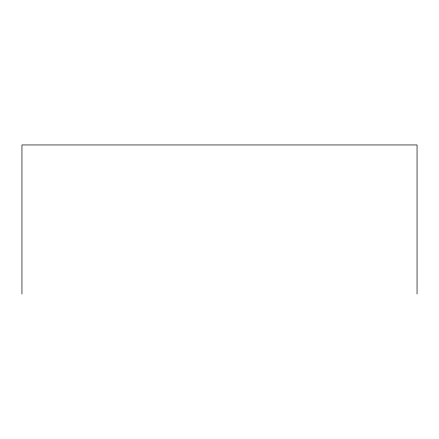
<?xml version="1.0" encoding="UTF-8"?>
<svg xmlns="http://www.w3.org/2000/svg" width="439" height="439" viewBox="0 0 439 439"><rect width="100%" height="100%" fill="white"/><g stroke="black" fill="none" stroke-linecap="round" stroke-linejoin="round"><path stroke-width="0.66" d="M417.05 294.048L417.05 144.952L21.95 144.952L21.95 294.048"/></g></svg>
